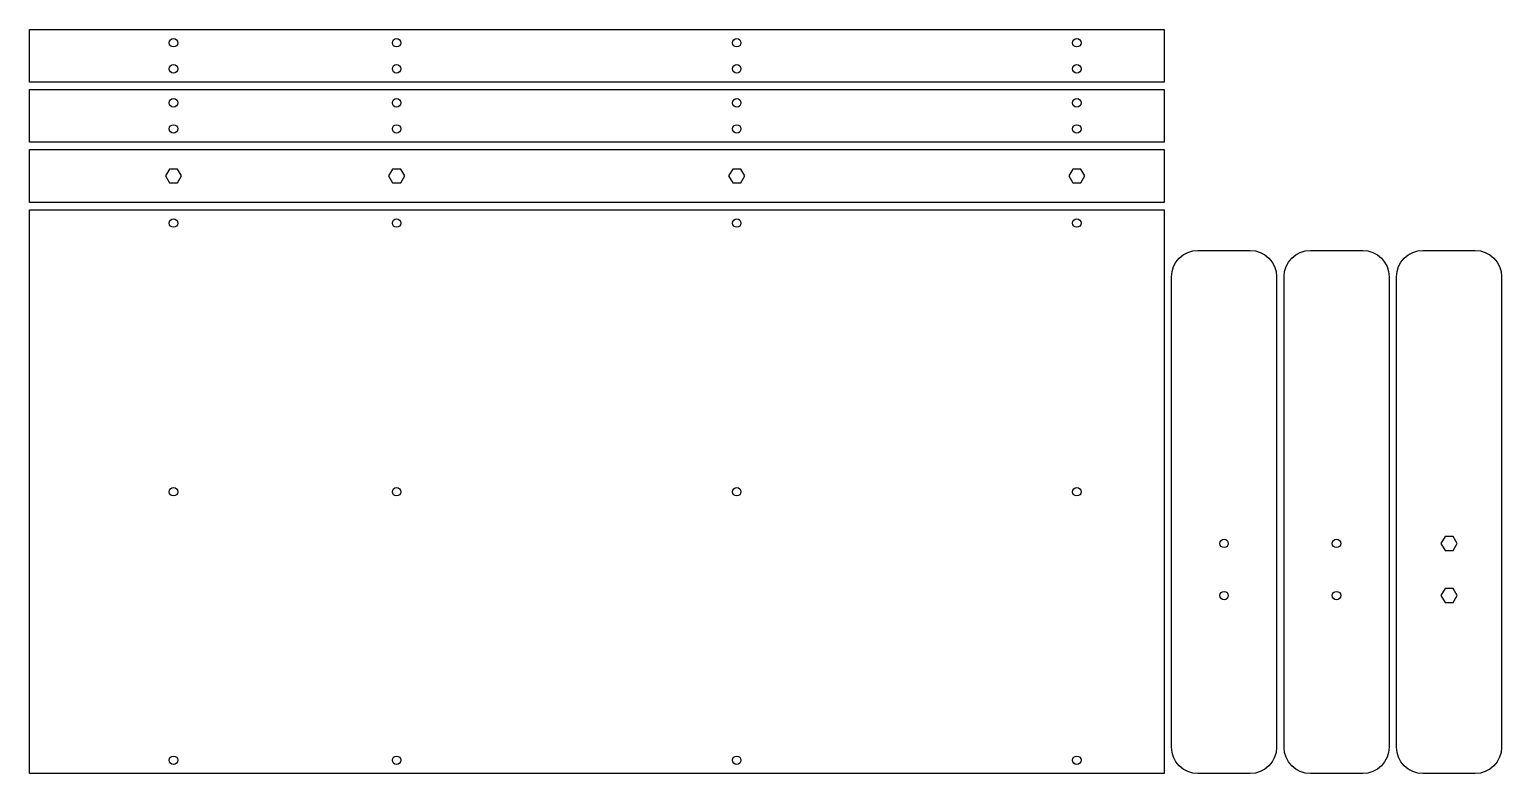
# Model space of a CAD drawing. Header units: millimetres. Extents: x 4 to 567, y 4 to 289.
import ezdxf

# ---------------------------------------------------------------- set-up
doc = ezdxf.new("R2010")
doc.units = ezdxf.units.MM
doc.layers.add('CUT', color=1, linetype='Continuous')

msp = doc.modelspace()

# ---------------------------------------------------------------- linework, layer by layer
at = {"layer": 'CUT'}
for points in [[(3.925, 268.4583), (3.925, 288.6083), (437.675, 288.6083), (437.675, 268.4583)], [(3.925, 245.4583), (3.925, 265.6083), (437.675, 265.6083), (437.675, 245.4583)], [(3.925, 222.4583), (3.925, 242.6083), (437.675, 242.6083), (437.675, 222.4583)], [(62.0888, 232.5333), (60.5444, 235.2083), (57.4556, 235.2083), (55.9112, 232.5333), (57.4556, 229.8583), (60.5444, 229.8583)], [(147.3888, 232.5333), (145.8444, 235.2083), (142.7556, 235.2083), (141.2112, 232.5333), (142.7556, 229.8583), (145.8444, 229.8583)], [(277.3888, 232.5333), (275.8444, 235.2083), (272.7556, 235.2083), (271.2112, 232.5333), (272.7556, 229.8583), (275.8444, 229.8583)], [(407.3888, 232.5333), (405.8444, 235.2083), (402.7556, 235.2083), (401.2112, 232.5333), (402.7556, 229.8583), (405.8444, 229.8583)], [(3.925, 3.925), (3.925, 219.6083), (437.675, 219.6083), (437.675, 3.925)], [(480.675, 13.9963), (480.4818, 12.0344), (479.9084, 10.1443), (478.9774, 8.4024), (477.7244, 6.8756), (476.1976, 5.6226), (474.4557, 4.6916), (472.5656, 4.1182), (470.6037, 3.925), (450.5963, 3.925), (448.6344, 4.1182), (446.7443, 4.6916), (445.0024, 5.6226), (443.4756, 6.8756), (442.2226, 8.4024), (441.2916, 10.1443), (440.7182, 12.0344), (440.525, 13.9963), (440.525, 194.0037), (440.7182, 195.9656), (441.2916, 197.8557), (442.2226, 199.5976), (443.4756, 201.1244), (445.0024, 202.3774), (446.7443, 203.3084), (448.6344, 203.8818), (450.5963, 204.075), (470.6037, 204.075), (472.5656, 203.8818), (474.4557, 203.3084), (476.1976, 202.3774), (477.7244, 201.1244), (478.9774, 199.5976), (479.9084, 197.8557), (480.4818, 195.9656), (480.675, 194.0037)], [(523.675, 13.9963), (523.4818, 12.0344), (522.9084, 10.1443), (521.9774, 8.4024), (520.7244, 6.8756), (519.1976, 5.6226), (517.4557, 4.6916), (515.5656, 4.1182), (513.6037, 3.925), (493.5963, 3.925), (491.6344, 4.1182), (489.7443, 4.6916), (488.0024, 5.6226), (486.4756, 6.8756), (485.2226, 8.4024), (484.2916, 10.1443), (483.7182, 12.0344), (483.525, 13.9963), (483.525, 194.0037), (483.7182, 195.9656), (484.2916, 197.8557), (485.2226, 199.5976), (486.4756, 201.1244), (488.0024, 202.3774), (489.7443, 203.3084), (491.6344, 203.8818), (493.5963, 204.075), (513.6037, 204.075), (515.5656, 203.8818), (517.4557, 203.3084), (519.1976, 202.3774), (520.7244, 201.1244), (521.9774, 199.5976), (522.9084, 197.8557), (523.4818, 195.9656), (523.675, 194.0037)], [(566.675, 13.9963), (566.4818, 12.0344), (565.9084, 10.1443), (564.9774, 8.4024), (563.7244, 6.8756), (562.1976, 5.6226), (560.4557, 4.6916), (558.5656, 4.1182), (556.6037, 3.925), (536.5963, 3.925), (534.6344, 4.1182), (532.7443, 4.6916), (531.0024, 5.6226), (529.4756, 6.8756), (528.2226, 8.4024), (527.2916, 10.1443), (526.7182, 12.0344), (526.525, 13.9963), (526.525, 194.0037), (526.7182, 195.9656), (527.2916, 197.8557), (528.2226, 199.5976), (529.4756, 201.1244), (531.0024, 202.3774), (532.7443, 203.3084), (534.6344, 203.8818), (536.5963, 204.075), (556.6037, 204.075), (558.5656, 203.8818), (560.4557, 203.3084), (562.1976, 202.3774), (563.7244, 201.1244), (564.9774, 199.5976), (565.9084, 197.8557), (566.4818, 195.9656), (566.675, 194.0037)], [(549.6888, 92), (548.1444, 94.675), (545.0556, 94.675), (543.5112, 92), (545.0556, 89.325), (548.1444, 89.325)], [(549.6888, 72), (548.1444, 74.675), (545.0556, 74.675), (543.5112, 72), (545.0556, 69.325), (548.1444, 69.325)]]:
    msp.add_lwpolyline(points, close=True, dxfattribs=at)
for centre in [(59, 283.5333), (144.3, 283.5333), (274.3, 283.5333), (404.3, 283.5333), (59, 273.5333), (144.3, 273.5333), (274.3, 273.5333), (404.3, 273.5333), (59, 260.5333), (144.3, 260.5333), (274.3, 260.5333), (404.3, 260.5333), (59, 250.5333), (144.3, 250.5333), (274.3, 250.5333), (404.3, 250.5333), (59, 214.5333), (144.3, 214.5333), (274.3, 214.5333), (404.3, 214.5333), (59, 111.7667), (144.3, 111.7667), (274.3, 111.7667), (404.3, 111.7667), (460.6, 92), (503.6, 92), (460.6, 72), (503.6, 72), (59, 9), (144.3, 9), (274.3, 9), (404.3, 9)]:
    msp.add_circle(centre, 1.625, dxfattribs=at)

doc.saveas('drawing.dxf')
